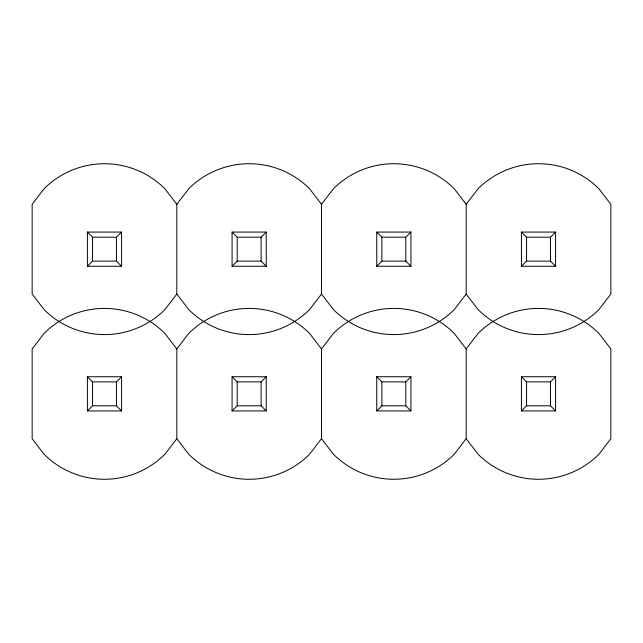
<?xml version="1.0" encoding="UTF-8"?>
<svg xmlns="http://www.w3.org/2000/svg" width="643" height="643" viewBox="0 0 643 643"><rect width="100%" height="100%" fill="white"/><g stroke="black" fill="none" stroke-linecap="round" stroke-linejoin="round"><path stroke-width="0.96" d="M176.825 204.289L188.753 188.753A85.439 85.439 0 0 1 309.572 188.753L321.5 204.289L321.5 294.036L309.572 309.572A85.439 85.439 0 0 1 188.753 309.572L176.825 294.036L176.825 204.289L164.897 188.753A85.439 85.439 0 0 0 44.078 188.753L32.15 204.289L32.15 294.036L44.078 309.572A85.439 85.439 0 0 0 164.897 309.572L176.825 294.036M176.825 348.964L164.897 333.428A85.439 85.439 0 0 0 44.078 333.428L32.15 348.964L32.15 438.711L44.078 454.247A85.439 85.439 0 0 0 164.897 454.247L176.825 438.711L176.825 348.964L188.753 333.428A85.439 85.439 0 0 1 309.572 333.428L321.5 348.964L321.5 438.711L333.428 454.247A85.439 85.439 0 0 0 454.247 454.247L466.175 438.711L466.175 348.964L454.247 333.428A85.439 85.439 0 0 0 333.428 333.428L321.5 348.964M321.5 204.289L333.428 188.753A85.439 85.439 0 0 1 454.247 188.753L466.175 204.289L466.175 294.036L454.247 309.572A85.439 85.439 0 0 1 333.428 309.572L321.5 294.036M466.175 204.289L478.103 188.753A85.439 85.439 0 0 1 598.922 188.753L610.85 204.289L610.85 294.036L598.922 309.572A85.439 85.439 0 0 1 478.103 309.572L466.175 294.036M321.5 438.711L309.572 454.247A85.439 85.439 0 0 1 188.753 454.247L176.825 438.711M466.175 348.964L478.103 333.428A85.439 85.439 0 0 1 598.922 333.428L610.85 348.964L610.85 438.711L598.922 454.247A85.439 85.439 0 0 1 478.103 454.247L466.175 438.711M87.4 266.25L92.528 261.122L116.447 261.122L121.575 266.25L121.575 232.075L87.4 232.075L87.4 266.25L121.575 266.25M87.4 232.075L92.528 237.203L116.447 237.203L121.575 232.075M87.4 410.925L92.528 405.797L92.528 381.878L87.4 376.75L121.575 376.75L121.575 410.925L87.4 410.925L87.4 376.75M121.575 410.925L116.447 405.797L116.447 381.878L121.575 376.75M232.075 266.25L237.203 261.122L261.122 261.122L266.25 266.25L266.25 232.075L232.075 232.075L232.075 266.25L266.25 266.25M232.075 232.075L237.203 237.203L261.122 237.203L266.25 232.075M232.075 410.925L237.203 405.797L237.203 381.878L232.075 376.75L266.25 376.75L266.25 410.925L232.075 410.925L232.075 376.75M237.203 381.878L261.122 381.878L266.25 376.75M376.75 266.25L381.878 261.122L405.797 261.122L410.925 266.25L410.925 232.075L376.75 232.075L376.75 266.25L410.925 266.25M405.797 261.122L405.797 237.203L410.925 232.075M376.75 410.925L381.878 405.797L405.797 405.797L410.925 410.925L410.925 376.75L376.75 376.75L376.75 410.925L410.925 410.925M376.75 376.75L381.878 381.878L405.797 381.878L410.925 376.75M521.425 266.25L526.553 261.122L550.472 261.122L555.6 266.25L555.6 232.075L521.425 232.075L521.425 266.25L555.6 266.25M521.425 232.075L526.553 237.203L550.472 237.203L555.6 232.075M521.425 410.925L526.553 405.797L550.472 405.797L555.6 410.925L555.6 376.75L521.425 376.75L521.425 410.925L555.6 410.925M521.425 376.75L526.553 381.878L550.472 381.878L555.6 376.75M376.75 232.075L381.878 237.203L405.797 237.203M92.528 381.878L116.447 381.878M92.528 405.797L116.447 405.797M237.203 405.797L261.122 405.797L266.25 410.925M550.472 237.203L550.472 261.122M550.472 381.878L550.472 405.797M526.553 237.203L526.553 261.122M526.553 381.878L526.553 405.797M405.797 381.878L405.797 405.797M381.878 237.203L381.878 261.122M381.878 381.878L381.878 405.797M261.122 237.203L261.122 261.122M261.122 381.878L261.122 405.797M237.203 237.203L237.203 261.122M116.447 237.203L116.447 261.122M92.528 237.203L92.528 261.122"/></g></svg>
